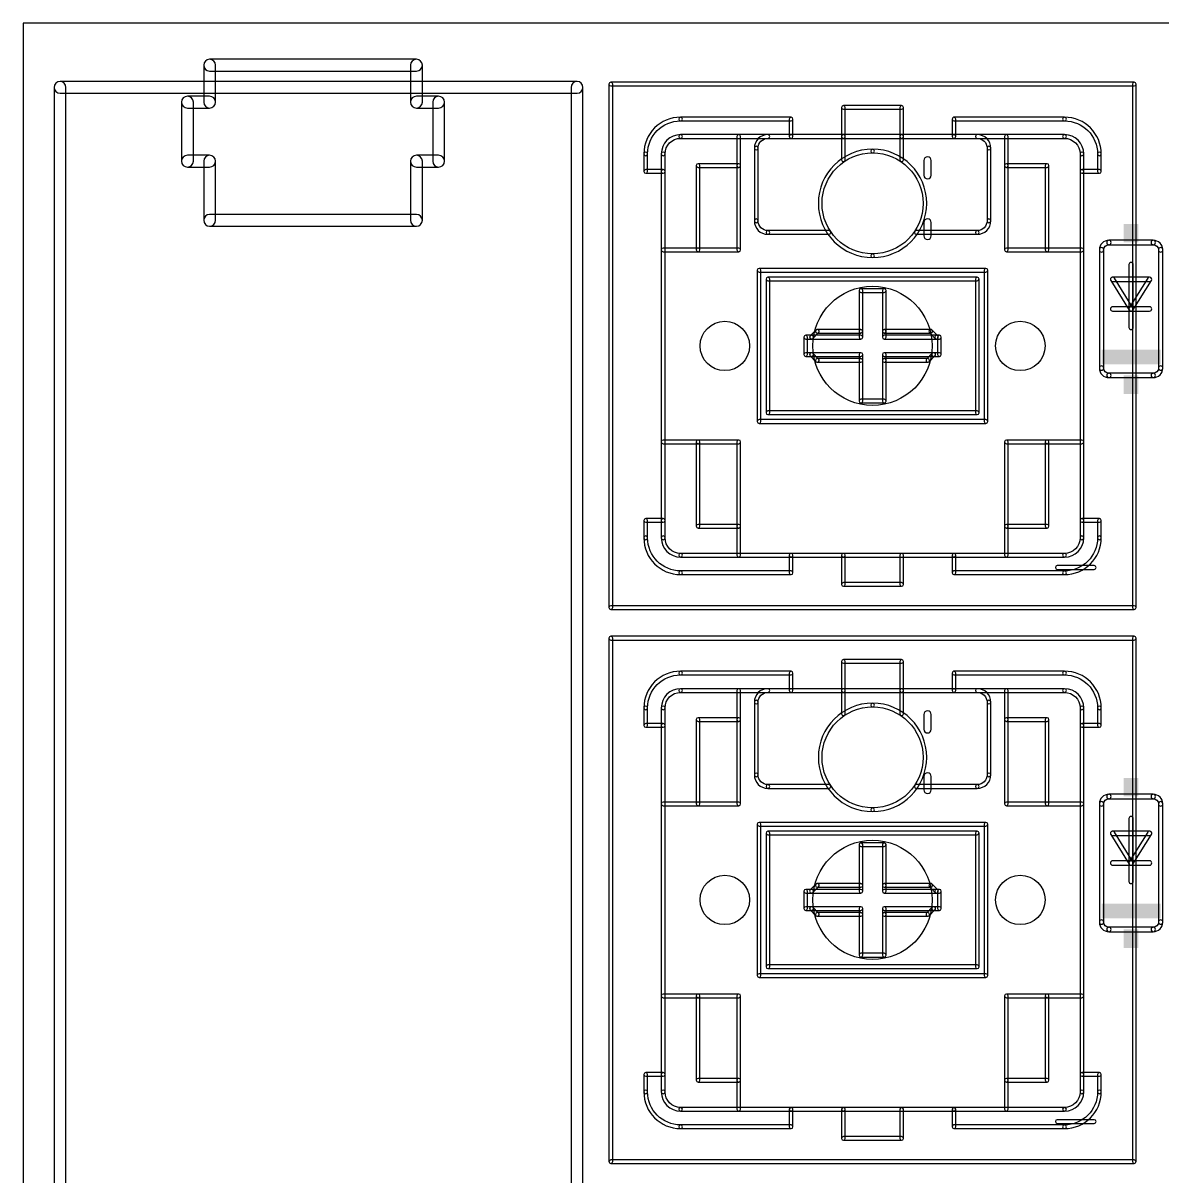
# Model space of a CAD drawing. Extents: x 0 to 60.3, y 1.9 to 82.2.
# Drawn here: x 0 to 39.19, y 42.55 to 82.22 of the extents above; entities that cross this region are included whole.
import ezdxf

# ---------------------------------------------------------------- set-up
doc = ezdxf.new("R2010")
doc.units = 0
doc.layers.add('20', color=7, linetype='CONTINUOUS')
doc.layers.add('21', color=253, linetype='CONTINUOUS')

# ---------------------------------------------------------------- blocks, each defined once
blk = doc.blocks.new('RECT')
blk.add_solid([(-0.5, -0.5), (0.5, -0.5), (-0.5, 0.5), (0.5, 0.5)])

msp = doc.modelspace()

# ---------------------------------------------------------------- linework, layer by layer
at = {"layer": '20'}
for p, q in [((60.305, 82.22), (0, 82.22)), ((0, 82.22), (0, 1.905))]:
    msp.add_line(p, q, dxfattribs=at)
for centre, radius in [((29.21, 71.12), 2.05), ((24.13, 71.12), 0.85), ((34.29, 71.12), 0.85), ((29.21, 52.07), 2.05), ((24.13, 52.07), 0.85), ((34.29, 52.07), 0.85)]:
    msp.add_circle(centre, radius, dxfattribs=at)
at = {"layer": '21'}
for points in [[(13.5255, 80.9752), (6.4135, 80.9752, 1), (6.4135, 80.5688), (13.5255, 80.5688, 1)], [(6.2103, 80.772), (6.2103, 79.502, 1), (6.6167, 79.502), (6.6167, 80.772, 1)], [(13.7287, 79.502), (13.7287, 80.772, 1), (13.3223, 80.772), (13.3223, 79.502, 1)], [(19.05, 80.2132), (1.27, 80.2132, 1), (1.27, 79.8068), (19.05, 79.8068, 1)], [(1.0668, 80.01), (1.0668, 31.75, 1), (1.4732, 31.75), (1.4732, 80.01, 1)], [(19.2532, 31.75), (19.2532, 80.01, 1), (18.8468, 80.01), (18.8468, 31.75, 1)], [(20.21, 80.0565), (38.21, 80.0565, 1), (38.21, 80.1835), (20.21, 80.1835, 1)], [(20.2735, 62.12), (20.2735, 80.12, 1), (20.1465, 80.12), (20.1465, 62.12, 1)], [(38.1465, 80.12), (38.1465, 62.12, 1), (38.2735, 62.12), (38.2735, 80.12, 1)], [(6.4135, 79.7052), (5.6515, 79.7052, 1), (5.6515, 79.2988), (6.4135, 79.2988, 1)], [(5.4483, 79.502), (5.4483, 77.47, 1), (5.8547, 77.47), (5.8547, 79.502, 1)], [(14.2875, 79.7052), (13.5255, 79.7052, 1), (13.5255, 79.2988), (14.2875, 79.2988, 1)], [(14.4907, 77.47), (14.4907, 79.502, 1), (14.0843, 79.502), (14.0843, 77.47, 1)], [(28.21, 79.2565), (30.21, 79.2565, 1), (30.21, 79.3835), (28.21, 79.3835, 1)], [(28.2735, 78.32), (28.2735, 79.32, 1), (28.1465, 79.32), (28.1465, 78.32, 1)], [(30.2735, 78.32), (30.2735, 79.32, 1), (30.1465, 79.32), (30.1465, 78.32, 1)], [(22.61, 78.8565, 1), (22.61, 78.9835, 0.4142), (21.3465, 77.72, 1), (21.4735, 77.72, -0.4142)], [(22.61, 78.8565), (26.41, 78.8565, 1), (26.41, 78.9835), (22.61, 78.9835, 1)], [(26.4735, 78.32), (26.4735, 78.92, 1), (26.3465, 78.92), (26.3465, 78.32, 1)], [(32.01, 78.8565), (35.81, 78.8565, 1), (35.81, 78.9835), (32.01, 78.9835, 1)], [(32.0735, 78.32), (32.0735, 78.92, 1), (31.9465, 78.92), (31.9465, 78.32, 1)], [(36.9465, 77.72, 1), (37.0735, 77.72, 0.4142), (35.81, 78.9835, 1), (35.81, 78.8565, -0.4142)], [(22.61, 78.2565, 1), (22.61, 78.3835, 0.4142), (21.9465, 77.72, 1), (22.0735, 77.72, -0.4142)], [(22.61, 78.2565), (26.41, 78.2565, 1), (26.41, 78.3835), (22.61, 78.3835, 1)], [(24.5465, 78.32), (24.5465, 77.32, 1), (24.6735, 77.32), (24.6735, 78.32, 1)], [(25.61, 78.2565, 1), (25.61, 78.3835, 0.4142), (25.1465, 77.92, 1), (25.2735, 77.92, -0.4142)], [(26.41, 78.2565), (28.21, 78.2565, 1), (28.21, 78.3835), (26.41, 78.3835, 1)], [(28.21, 78.2565), (30.21, 78.2565, 1), (30.21, 78.3835), (28.21, 78.3835, 1)], [(28.2735, 77.52), (28.2735, 78.32, 1), (28.1465, 78.32), (28.1465, 77.52, 1)], [(30.21, 78.2565), (32.01, 78.2565, 1), (32.01, 78.3835), (30.21, 78.3835, 1)], [(30.1465, 78.32), (30.1465, 77.52, 1), (30.2735, 77.52), (30.2735, 78.32, 1)], [(32.01, 78.2565), (35.81, 78.2565, 1), (35.81, 78.3835), (32.01, 78.3835, 1)], [(33.1465, 77.92, 1), (33.2735, 77.92, 0.4142), (32.81, 78.3835, 1), (32.81, 78.2565, -0.4142)], [(33.7465, 78.32), (33.7465, 77.32, 1), (33.8735, 77.32), (33.8735, 78.32, 1)], [(36.3465, 77.72, 1), (36.4735, 77.72, 0.4142), (35.81, 78.3835, 1), (35.81, 78.2565, -0.4142)], [(21.4735, 77.12), (21.4735, 77.72, 1), (21.3465, 77.72), (21.3465, 77.12, 1)], [(22.0735, 77.12), (22.0735, 77.72, 1), (21.9465, 77.72), (21.9465, 77.12, 1)], [(25.2735, 75.42), (25.2735, 77.92, 1), (25.1465, 77.92), (25.1465, 75.42, 1)], [(29.21, 77.7565, 1), (29.21, 77.8835, 1), (29.21, 74.1565, 1), (29.21, 74.2835, -1)], [(29.21, 74.2835, 1), (29.21, 74.1565, 1), (29.21, 77.8835, 1), (29.21, 77.7565, -1)], [(33.2735, 75.42), (33.2735, 77.92, 1), (33.1465, 77.92), (33.1465, 75.42, 1)], [(36.3465, 77.72), (36.3465, 77.12, 1), (36.4735, 77.12), (36.4735, 77.72, 1)], [(36.9465, 77.72), (36.9465, 77.12, 1), (37.0735, 77.12), (37.0735, 77.72, 1)], [(5.6515, 77.2668), (6.4135, 77.2668, 1), (6.4135, 77.6732), (5.6515, 77.6732, 1)], [(6.2103, 77.47), (6.2103, 75.438, 1), (6.6167, 75.438), (6.6167, 77.47, 1)], [(13.7287, 75.438), (13.7287, 77.47, 1), (13.3223, 77.47), (13.3223, 75.438, 1)], [(13.5255, 77.2668), (14.2875, 77.2668, 1), (14.2875, 77.6732), (13.5255, 77.6732, 1)], [(23.1465, 77.32), (23.1465, 74.42, 1), (23.2735, 74.42), (23.2735, 77.32, 1)], [(24.61, 77.3835), (23.21, 77.3835, 1), (23.21, 77.2565), (24.61, 77.2565, 1)], [(24.5465, 77.32), (24.5465, 74.42, 1), (24.6735, 74.42), (24.6735, 77.32, 1)], [(30.9753, 77.4954), (30.9753, 76.9874, 1), (31.2293, 76.9874), (31.2293, 77.4954, 1)], [(33.7465, 77.32), (33.7465, 74.42, 1), (33.8735, 74.42), (33.8735, 77.32, 1)], [(35.21, 77.3835), (33.81, 77.3835, 1), (33.81, 77.2565), (35.21, 77.2565, 1)], [(35.1465, 77.32), (35.1465, 74.42, 1), (35.2735, 74.42), (35.2735, 77.32, 1)], [(22.01, 77.1835), (21.41, 77.1835, 1), (21.41, 77.0565), (22.01, 77.0565, 1)], [(22.0735, 65.12), (22.0735, 77.12, 1), (21.9465, 77.12), (21.9465, 65.12, 1)], [(36.3465, 77.12), (36.3465, 65.12, 1), (36.4735, 65.12), (36.4735, 77.12, 1)], [(36.41, 77.0565), (37.01, 77.0565, 1), (37.01, 77.1835), (36.41, 77.1835, 1)], [(6.4135, 75.2348), (13.5255, 75.2348, 1), (13.5255, 75.6412), (6.4135, 75.6412, 1)], [(25.2735, 75.42, 1), (25.1465, 75.42, 0.4142), (25.61, 74.9565, 1), (25.61, 75.0835, -0.4142)], [(31.2293, 74.9046), (31.2293, 75.3618, 1), (30.9753, 75.3618), (30.9753, 74.9046, 1)], [(32.81, 75.0835, 1), (32.81, 74.9565, 0.4142), (33.2735, 75.42, 1), (33.1465, 75.42, -0.4142)], [(25.61, 74.9565), (27.71, 74.9565, 1), (27.71, 75.0835), (25.61, 75.0835, 1)], [(30.71, 74.9565), (32.81, 74.9565, 1), (32.81, 75.0835), (30.71, 75.0835, 1)], [(37.338, 74.5998, 1), (37.338, 74.7522, 0.4142), (37.0078, 74.422, 1), (37.1602, 74.422, -0.4142)], [(37.338, 74.5998), (38.862, 74.5998, 1), (38.862, 74.7522), (37.338, 74.7522, 1)], [(39.0398, 74.422, 1), (39.1922, 74.422, 0.4142), (38.862, 74.7522, 1), (38.862, 74.5998, -0.4142)], [(23.21, 74.4835), (22.01, 74.4835, 1), (22.01, 74.3565), (23.21, 74.3565, 1)], [(24.61, 74.4835), (23.21, 74.4835, 1), (23.21, 74.3565), (24.61, 74.3565, 1)], [(35.21, 74.4835), (33.81, 74.4835, 1), (33.81, 74.3565), (35.21, 74.3565, 1)], [(36.41, 74.4835), (35.21, 74.4835, 1), (35.21, 74.3565), (36.41, 74.3565, 1)], [(37.1602, 70.358), (37.1602, 74.422, 1), (37.0078, 74.422), (37.0078, 70.358, 1)], [(39.1922, 70.358), (39.1922, 74.422, 1), (39.0398, 74.422), (39.0398, 70.358, 1)], [(38.1762, 72.39), (38.1762, 73.914, 1), (38.0238, 73.914), (38.0238, 72.39, 1)], [(25.3735, 68.52), (25.3735, 73.72, 1), (25.2465, 73.72), (25.2465, 68.52, 1)], [(25.31, 73.6565), (33.11, 73.6565, 1), (33.11, 73.7835), (25.31, 73.7835, 1)], [(25.6735, 68.82), (25.6735, 73.42, 1), (25.5465, 73.42), (25.5465, 68.82, 1)], [(25.61, 73.3565), (32.81, 73.3565, 1), (32.81, 73.4835), (25.61, 73.4835, 1)], [(32.7465, 73.42), (32.7465, 68.82, 1), (32.8735, 68.82), (32.8735, 73.42, 1)], [(33.0465, 73.72), (33.0465, 68.52, 1), (33.1735, 68.52), (33.1735, 73.72, 1)], [(37.465, 73.3298), (38.735, 73.3298, 1), (38.735, 73.4822), (37.465, 73.4822, 1)], [(38.1646, 72.4304), (37.5296, 73.4464, 1), (37.4004, 73.3656), (38.0354, 72.3496, 1)], [(38.6704, 73.4464), (38.0354, 72.4304, 1), (38.1646, 72.3496), (38.7996, 73.3656, 1)], [(28.8735, 71.62), (28.8735, 73.02, 1), (28.7465, 73.02), (28.7465, 71.62, 1)], [(28.81, 72.9565), (29.61, 72.9565, 1), (29.61, 73.0835), (28.81, 73.0835, 1)], [(29.5465, 73.02), (29.5465, 71.62, 1), (29.6735, 71.62), (29.6735, 73.02, 1)], [(37.465, 72.3138), (38.1, 72.3138, 1), (38.1, 72.4662), (37.465, 72.4662, 1)], [(38.1762, 71.755), (38.1762, 72.39, 1), (38.0238, 72.39), (38.0238, 71.755, 1)], [(38.1, 72.3138), (38.735, 72.3138, 1), (38.735, 72.4662), (38.1, 72.4662, 1)], [(26.9735, 70.82), (26.9735, 71.42, 1), (26.8465, 71.42), (26.8465, 70.82, 1)], [(26.91, 71.3565), (27.11, 71.3565, 1), (27.11, 71.4835), (26.91, 71.4835, 1)], [(27.2651, 71.6649), (27.0651, 71.4649, 1), (27.1549, 71.3751), (27.3549, 71.5751, 1)], [(27.11, 71.3565), (28.81, 71.3565, 1), (28.81, 71.4835), (27.11, 71.4835, 1)], [(28.81, 71.6835), (27.31, 71.6835, 1), (27.31, 71.5565), (28.81, 71.5565, 1)], [(28.8735, 71.42), (28.8735, 71.62, 1), (28.7465, 71.62), (28.7465, 71.42, 1)], [(29.5465, 71.62), (29.5465, 71.42, 1), (29.6735, 71.42), (29.6735, 71.62, 1)], [(31.21, 71.6835), (29.61, 71.6835, 1), (29.61, 71.5565), (31.21, 71.5565, 1)], [(29.61, 71.3565), (31.41, 71.3565, 1), (31.41, 71.4835), (29.61, 71.4835, 1)], [(31.4549, 71.4649), (31.2549, 71.6649, 1), (31.1651, 71.5751), (31.3651, 71.3751, 1)], [(31.51, 71.4835), (31.41, 71.4835, 1), (31.41, 71.3565), (31.51, 71.3565, 1)], [(31.4465, 71.42), (31.4465, 70.82, 1), (31.5735, 70.82), (31.5735, 71.42, 1)], [(27.11, 70.8835), (26.91, 70.8835, 1), (26.91, 70.7565), (27.11, 70.7565, 1)], [(28.81, 70.8835), (27.11, 70.8835, 1), (27.11, 70.7565), (28.81, 70.7565, 1)], [(27.0651, 70.7751), (27.2651, 70.5751, 1), (27.3549, 70.6649), (27.1549, 70.8649, 1)], [(28.81, 70.6835), (27.31, 70.6835, 1), (27.31, 70.5565), (28.81, 70.5565, 1)], [(28.8735, 70.62), (28.8735, 70.82, 1), (28.7465, 70.82), (28.7465, 70.62, 1)], [(28.8735, 69.22), (28.8735, 70.62, 1), (28.7465, 70.62), (28.7465, 69.22, 1)], [(31.31, 70.8835), (29.61, 70.8835, 1), (29.61, 70.7565), (31.31, 70.7565, 1)], [(29.5465, 70.82), (29.5465, 70.62, 1), (29.6735, 70.62), (29.6735, 70.82, 1)], [(29.5465, 70.62), (29.5465, 69.22, 1), (29.6735, 69.22), (29.6735, 70.62, 1)], [(31.11, 70.6835), (29.61, 70.6835, 1), (29.61, 70.5565), (31.11, 70.5565, 1)], [(31.2651, 70.8649), (31.0651, 70.6649, 1), (31.1549, 70.5751), (31.3549, 70.7751, 1)], [(31.51, 70.8835), (31.31, 70.8835, 1), (31.31, 70.7565), (31.51, 70.7565, 1)], [(37.1602, 70.358, 1), (37.0078, 70.358, 0.4142), (37.338, 70.0278, 1), (37.338, 70.1802, -0.4142)], [(38.862, 70.1802, 1), (38.862, 70.0278, 0.4142), (39.1922, 70.358, 1), (39.0398, 70.358, -0.4142)], [(37.338, 70.0278), (38.862, 70.0278, 1), (38.862, 70.1802), (37.338, 70.1802, 1)], [(29.61, 69.2835), (28.81, 69.2835, 1), (28.81, 69.1565), (29.61, 69.1565, 1)], [(32.81, 68.8835), (25.61, 68.8835, 1), (25.61, 68.7565), (32.81, 68.7565, 1)], [(33.11, 68.5835), (25.31, 68.5835, 1), (25.31, 68.4565), (33.11, 68.4565, 1)], [(23.21, 67.8835), (22.01, 67.8835, 1), (22.01, 67.7565), (23.21, 67.7565, 1)], [(24.61, 67.8835), (23.21, 67.8835, 1), (23.21, 67.7565), (24.61, 67.7565, 1)], [(23.1465, 67.82), (23.1465, 64.92, 1), (23.2735, 64.92), (23.2735, 67.82, 1)], [(24.5465, 67.82), (24.5465, 64.92, 1), (24.6735, 64.92), (24.6735, 67.82, 1)], [(35.21, 67.8835), (33.81, 67.8835, 1), (33.81, 67.7565), (35.21, 67.7565, 1)], [(33.7465, 67.82), (33.7465, 64.92, 1), (33.8735, 64.92), (33.8735, 67.82, 1)], [(36.41, 67.8835), (35.21, 67.8835, 1), (35.21, 67.7565), (36.41, 67.7565, 1)], [(35.1465, 67.82), (35.1465, 64.92, 1), (35.2735, 64.92), (35.2735, 67.82, 1)], [(21.4735, 64.52), (21.4735, 65.12, 1), (21.3465, 65.12), (21.3465, 64.52, 1)], [(22.01, 65.1835), (21.41, 65.1835, 1), (21.41, 65.0565), (22.01, 65.0565, 1)], [(22.0735, 64.52), (22.0735, 65.12, 1), (21.9465, 65.12), (21.9465, 64.52, 1)], [(36.3465, 65.12), (36.3465, 64.52, 1), (36.4735, 64.52), (36.4735, 65.12, 1)], [(36.41, 65.0565), (37.01, 65.0565, 1), (37.01, 65.1835), (36.41, 65.1835, 1)], [(36.9465, 65.12), (36.9465, 64.52, 1), (37.0735, 64.52), (37.0735, 65.12, 1)], [(24.61, 64.9835), (23.21, 64.9835, 1), (23.21, 64.8565), (24.61, 64.8565, 1)], [(24.5465, 64.92), (24.5465, 63.92, 1), (24.6735, 63.92), (24.6735, 64.92, 1)], [(33.7465, 64.92), (33.7465, 63.92, 1), (33.8735, 63.92), (33.8735, 64.92, 1)], [(35.21, 64.9835), (33.81, 64.9835, 1), (33.81, 64.8565), (35.21, 64.8565, 1)], [(21.4735, 64.52, 1), (21.3465, 64.52, 0.4142), (22.61, 63.2565, 1), (22.61, 63.3835, -0.4142)], [(22.0735, 64.52, 1), (21.9465, 64.52, 0.4142), (22.61, 63.8565, 1), (22.61, 63.9835, -0.4142)], [(35.81, 63.3835, 1), (35.81, 63.2565, 0.4142), (37.0735, 64.52, 1), (36.9465, 64.52, -0.4142)], [(35.81, 63.9835, 1), (35.81, 63.8565, 0.4142), (36.4735, 64.52, 1), (36.3465, 64.52, -0.4142)], [(26.41, 63.9835), (22.61, 63.9835, 1), (22.61, 63.8565), (26.41, 63.8565, 1)], [(28.21, 63.9835), (26.41, 63.9835, 1), (26.41, 63.8565), (28.21, 63.8565, 1)], [(26.4735, 63.32), (26.4735, 63.92, 1), (26.3465, 63.92), (26.3465, 63.32, 1)], [(32.01, 63.9835), (28.21, 63.9835, 1), (28.21, 63.8565), (32.01, 63.8565, 1)], [(28.2735, 62.92), (28.2735, 63.92, 1), (28.1465, 63.92), (28.1465, 62.92, 1)], [(30.2735, 62.92), (30.2735, 63.92, 1), (30.1465, 63.92), (30.1465, 62.92, 1)], [(35.81, 63.9835), (32.01, 63.9835, 1), (32.01, 63.8565), (35.81, 63.8565, 1)], [(32.0735, 63.32), (32.0735, 63.92, 1), (31.9465, 63.92), (31.9465, 63.32, 1)], [(35.56, 63.4365), (36.83, 63.4365, 1), (36.83, 63.5635), (35.56, 63.5635, 1)], [(26.41, 63.3835), (22.61, 63.3835, 1), (22.61, 63.2565), (26.41, 63.2565, 1)], [(35.81, 63.3835), (32.01, 63.3835, 1), (32.01, 63.2565), (35.81, 63.2565, 1)], [(28.21, 62.8565), (30.21, 62.8565, 1), (30.21, 62.9835), (28.21, 62.9835, 1)], [(38.21, 62.1835), (20.21, 62.1835, 1), (20.21, 62.0565), (38.21, 62.0565, 1)], [(20.21, 61.0065), (38.21, 61.0065, 1), (38.21, 61.1335), (20.21, 61.1335, 1)], [(20.2735, 43.07), (20.2735, 61.07, 1), (20.1465, 61.07), (20.1465, 43.07, 1)], [(38.1465, 61.07), (38.1465, 43.07, 1), (38.2735, 43.07), (38.2735, 61.07, 1)], [(28.21, 60.2065), (30.21, 60.2065, 1), (30.21, 60.3335), (28.21, 60.3335, 1)], [(28.2735, 59.27), (28.2735, 60.27, 1), (28.1465, 60.27), (28.1465, 59.27, 1)], [(30.2735, 59.27), (30.2735, 60.27, 1), (30.1465, 60.27), (30.1465, 59.27, 1)], [(22.61, 59.8065, 1), (22.61, 59.9335, 0.4142), (21.3465, 58.67, 1), (21.4735, 58.67, -0.4142)], [(22.61, 59.8065), (26.41, 59.8065, 1), (26.41, 59.9335), (22.61, 59.9335, 1)], [(26.4735, 59.27), (26.4735, 59.87, 1), (26.3465, 59.87), (26.3465, 59.27, 1)], [(32.01, 59.8065), (35.81, 59.8065, 1), (35.81, 59.9335), (32.01, 59.9335, 1)], [(32.0735, 59.27), (32.0735, 59.87, 1), (31.9465, 59.87), (31.9465, 59.27, 1)], [(36.9465, 58.67, 1), (37.0735, 58.67, 0.4142), (35.81, 59.9335, 1), (35.81, 59.8065, -0.4142)], [(22.61, 59.2065, 1), (22.61, 59.3335, 0.4142), (21.9465, 58.67, 1), (22.0735, 58.67, -0.4142)], [(22.61, 59.2065), (26.41, 59.2065, 1), (26.41, 59.3335), (22.61, 59.3335, 1)], [(24.5465, 59.27), (24.5465, 58.27, 1), (24.6735, 58.27), (24.6735, 59.27, 1)], [(25.61, 59.2065, 1), (25.61, 59.3335, 0.4142), (25.1465, 58.87, 1), (25.2735, 58.87, -0.4142)], [(26.41, 59.2065), (28.21, 59.2065, 1), (28.21, 59.3335), (26.41, 59.3335, 1)], [(28.21, 59.2065), (30.21, 59.2065, 1), (30.21, 59.3335), (28.21, 59.3335, 1)], [(28.2735, 58.47), (28.2735, 59.27, 1), (28.1465, 59.27), (28.1465, 58.47, 1)], [(30.21, 59.2065), (32.01, 59.2065, 1), (32.01, 59.3335), (30.21, 59.3335, 1)], [(30.1465, 59.27), (30.1465, 58.47, 1), (30.2735, 58.47), (30.2735, 59.27, 1)], [(32.01, 59.2065), (35.81, 59.2065, 1), (35.81, 59.3335), (32.01, 59.3335, 1)], [(33.1465, 58.87, 1), (33.2735, 58.87, 0.4142), (32.81, 59.3335, 1), (32.81, 59.2065, -0.4142)], [(33.7465, 59.27), (33.7465, 58.27, 1), (33.8735, 58.27), (33.8735, 59.27, 1)], [(36.3465, 58.67, 1), (36.4735, 58.67, 0.4142), (35.81, 59.3335, 1), (35.81, 59.2065, -0.4142)], [(21.4735, 58.07), (21.4735, 58.67, 1), (21.3465, 58.67), (21.3465, 58.07, 1)], [(22.0735, 58.07), (22.0735, 58.67, 1), (21.9465, 58.67), (21.9465, 58.07, 1)], [(25.2735, 56.37), (25.2735, 58.87, 1), (25.1465, 58.87), (25.1465, 56.37, 1)], [(29.21, 58.7065, 1), (29.21, 58.8335, 1), (29.21, 55.1065, 1), (29.21, 55.2335, -1)], [(29.21, 55.2335, 1), (29.21, 55.1065, 1), (29.21, 58.8335, 1), (29.21, 58.7065, -1)], [(33.2735, 56.37), (33.2735, 58.87, 1), (33.1465, 58.87), (33.1465, 56.37, 1)], [(36.3465, 58.67), (36.3465, 58.07, 1), (36.4735, 58.07), (36.4735, 58.67, 1)], [(36.9465, 58.67), (36.9465, 58.07, 1), (37.0735, 58.07), (37.0735, 58.67, 1)], [(23.1465, 58.27), (23.1465, 55.37, 1), (23.2735, 55.37), (23.2735, 58.27, 1)], [(24.61, 58.3335), (23.21, 58.3335, 1), (23.21, 58.2065), (24.61, 58.2065, 1)], [(24.5465, 58.27), (24.5465, 55.37, 1), (24.6735, 55.37), (24.6735, 58.27, 1)], [(30.9753, 58.4454), (30.9753, 57.9374, 1), (31.2293, 57.9374), (31.2293, 58.4454, 1)], [(33.7465, 58.27), (33.7465, 55.37, 1), (33.8735, 55.37), (33.8735, 58.27, 1)], [(35.21, 58.3335), (33.81, 58.3335, 1), (33.81, 58.2065), (35.21, 58.2065, 1)], [(35.1465, 58.27), (35.1465, 55.37, 1), (35.2735, 55.37), (35.2735, 58.27, 1)], [(22.01, 58.1335), (21.41, 58.1335, 1), (21.41, 58.0065), (22.01, 58.0065, 1)], [(22.0735, 46.07), (22.0735, 58.07, 1), (21.9465, 58.07), (21.9465, 46.07, 1)], [(36.3465, 58.07), (36.3465, 46.07, 1), (36.4735, 46.07), (36.4735, 58.07, 1)], [(36.41, 58.0065), (37.01, 58.0065, 1), (37.01, 58.1335), (36.41, 58.1335, 1)], [(25.2735, 56.37, 1), (25.1465, 56.37, 0.4142), (25.61, 55.9065, 1), (25.61, 56.0335, -0.4142)], [(31.2293, 55.8546), (31.2293, 56.3118, 1), (30.9753, 56.3118), (30.9753, 55.8546, 1)], [(32.81, 56.0335, 1), (32.81, 55.9065, 0.4142), (33.2735, 56.37, 1), (33.1465, 56.37, -0.4142)], [(25.61, 55.9065), (27.71, 55.9065, 1), (27.71, 56.0335), (25.61, 56.0335, 1)], [(30.71, 55.9065), (32.81, 55.9065, 1), (32.81, 56.0335), (30.71, 56.0335, 1)], [(37.338, 55.5498, 1), (37.338, 55.7022, 0.4142), (37.0078, 55.372, 1), (37.1602, 55.372, -0.4142)], [(37.338, 55.5498), (38.862, 55.5498, 1), (38.862, 55.7022), (37.338, 55.7022, 1)], [(39.0398, 55.372, 1), (39.1922, 55.372, 0.4142), (38.862, 55.7022, 1), (38.862, 55.5498, -0.4142)], [(23.21, 55.4335), (22.01, 55.4335, 1), (22.01, 55.3065), (23.21, 55.3065, 1)], [(24.61, 55.4335), (23.21, 55.4335, 1), (23.21, 55.3065), (24.61, 55.3065, 1)], [(35.21, 55.4335), (33.81, 55.4335, 1), (33.81, 55.3065), (35.21, 55.3065, 1)], [(36.41, 55.4335), (35.21, 55.4335, 1), (35.21, 55.3065), (36.41, 55.3065, 1)], [(37.1602, 51.308), (37.1602, 55.372, 1), (37.0078, 55.372), (37.0078, 51.308, 1)], [(39.1922, 51.308), (39.1922, 55.372, 1), (39.0398, 55.372), (39.0398, 51.308, 1)], [(38.1762, 53.34), (38.1762, 54.864, 1), (38.0238, 54.864), (38.0238, 53.34, 1)], [(25.3735, 49.47), (25.3735, 54.67, 1), (25.2465, 54.67), (25.2465, 49.47, 1)], [(25.31, 54.6065), (33.11, 54.6065, 1), (33.11, 54.7335), (25.31, 54.7335, 1)], [(25.6735, 49.77), (25.6735, 54.37, 1), (25.5465, 54.37), (25.5465, 49.77, 1)], [(25.61, 54.3065), (32.81, 54.3065, 1), (32.81, 54.4335), (25.61, 54.4335, 1)], [(32.7465, 54.37), (32.7465, 49.77, 1), (32.8735, 49.77), (32.8735, 54.37, 1)], [(33.0465, 54.67), (33.0465, 49.47, 1), (33.1735, 49.47), (33.1735, 54.67, 1)], [(37.465, 54.2798), (38.735, 54.2798, 1), (38.735, 54.4322), (37.465, 54.4322, 1)], [(38.1646, 53.3804), (37.5296, 54.3964, 1), (37.4004, 54.3156), (38.0354, 53.2996, 1)], [(38.6704, 54.3964), (38.0354, 53.3804, 1), (38.1646, 53.2996), (38.7996, 54.3156, 1)], [(28.8735, 52.57), (28.8735, 53.97, 1), (28.7465, 53.97), (28.7465, 52.57, 1)], [(28.81, 53.9065), (29.61, 53.9065, 1), (29.61, 54.0335), (28.81, 54.0335, 1)], [(29.5465, 53.97), (29.5465, 52.57, 1), (29.6735, 52.57), (29.6735, 53.97, 1)], [(37.465, 53.2638), (38.1, 53.2638, 1), (38.1, 53.4162), (37.465, 53.4162, 1)], [(38.1762, 52.705), (38.1762, 53.34, 1), (38.0238, 53.34), (38.0238, 52.705, 1)], [(38.1, 53.2638), (38.735, 53.2638, 1), (38.735, 53.4162), (38.1, 53.4162, 1)], [(26.9735, 51.77), (26.9735, 52.37, 1), (26.8465, 52.37), (26.8465, 51.77, 1)], [(26.91, 52.3065), (27.11, 52.3065, 1), (27.11, 52.4335), (26.91, 52.4335, 1)], [(27.2651, 52.6149), (27.0651, 52.4149, 1), (27.1549, 52.3251), (27.3549, 52.5251, 1)], [(27.11, 52.3065), (28.81, 52.3065, 1), (28.81, 52.4335), (27.11, 52.4335, 1)], [(28.81, 52.6335), (27.31, 52.6335, 1), (27.31, 52.5065), (28.81, 52.5065, 1)], [(28.8735, 52.37), (28.8735, 52.57, 1), (28.7465, 52.57), (28.7465, 52.37, 1)], [(29.5465, 52.57), (29.5465, 52.37, 1), (29.6735, 52.37), (29.6735, 52.57, 1)], [(31.21, 52.6335), (29.61, 52.6335, 1), (29.61, 52.5065), (31.21, 52.5065, 1)], [(29.61, 52.3065), (31.41, 52.3065, 1), (31.41, 52.4335), (29.61, 52.4335, 1)], [(31.4549, 52.4149), (31.2549, 52.6149, 1), (31.1651, 52.5251), (31.3651, 52.3251, 1)], [(31.51, 52.4335), (31.41, 52.4335, 1), (31.41, 52.3065), (31.51, 52.3065, 1)], [(31.4465, 52.37), (31.4465, 51.77, 1), (31.5735, 51.77), (31.5735, 52.37, 1)], [(27.11, 51.8335), (26.91, 51.8335, 1), (26.91, 51.7065), (27.11, 51.7065, 1)], [(28.81, 51.8335), (27.11, 51.8335, 1), (27.11, 51.7065), (28.81, 51.7065, 1)], [(27.0651, 51.7251), (27.2651, 51.5251, 1), (27.3549, 51.6149), (27.1549, 51.8149, 1)], [(28.81, 51.6335), (27.31, 51.6335, 1), (27.31, 51.5065), (28.81, 51.5065, 1)], [(28.8735, 51.57), (28.8735, 51.77, 1), (28.7465, 51.77), (28.7465, 51.57, 1)], [(28.8735, 50.17), (28.8735, 51.57, 1), (28.7465, 51.57), (28.7465, 50.17, 1)], [(31.31, 51.8335), (29.61, 51.8335, 1), (29.61, 51.7065), (31.31, 51.7065, 1)], [(29.5465, 51.77), (29.5465, 51.57, 1), (29.6735, 51.57), (29.6735, 51.77, 1)], [(29.5465, 51.57), (29.5465, 50.17, 1), (29.6735, 50.17), (29.6735, 51.57, 1)], [(31.11, 51.6335), (29.61, 51.6335, 1), (29.61, 51.5065), (31.11, 51.5065, 1)], [(31.2651, 51.8149), (31.0651, 51.6149, 1), (31.1549, 51.5251), (31.3549, 51.7251, 1)], [(31.51, 51.8335), (31.31, 51.8335, 1), (31.31, 51.7065), (31.51, 51.7065, 1)], [(37.1602, 51.308, 1), (37.0078, 51.308, 0.4142), (37.338, 50.9778, 1), (37.338, 51.1302, -0.4142)], [(38.862, 51.1302, 1), (38.862, 50.9778, 0.4142), (39.1922, 51.308, 1), (39.0398, 51.308, -0.4142)], [(37.338, 50.9778), (38.862, 50.9778, 1), (38.862, 51.1302), (37.338, 51.1302, 1)], [(29.61, 50.2335), (28.81, 50.2335, 1), (28.81, 50.1065), (29.61, 50.1065, 1)], [(32.81, 49.8335), (25.61, 49.8335, 1), (25.61, 49.7065), (32.81, 49.7065, 1)], [(33.11, 49.5335), (25.31, 49.5335, 1), (25.31, 49.4065), (33.11, 49.4065, 1)], [(23.21, 48.8335), (22.01, 48.8335, 1), (22.01, 48.7065), (23.21, 48.7065, 1)], [(24.61, 48.8335), (23.21, 48.8335, 1), (23.21, 48.7065), (24.61, 48.7065, 1)], [(23.1465, 48.77), (23.1465, 45.87, 1), (23.2735, 45.87), (23.2735, 48.77, 1)], [(24.5465, 48.77), (24.5465, 45.87, 1), (24.6735, 45.87), (24.6735, 48.77, 1)], [(35.21, 48.8335), (33.81, 48.8335, 1), (33.81, 48.7065), (35.21, 48.7065, 1)], [(33.7465, 48.77), (33.7465, 45.87, 1), (33.8735, 45.87), (33.8735, 48.77, 1)], [(36.41, 48.8335), (35.21, 48.8335, 1), (35.21, 48.7065), (36.41, 48.7065, 1)], [(35.1465, 48.77), (35.1465, 45.87, 1), (35.2735, 45.87), (35.2735, 48.77, 1)], [(21.4735, 45.47), (21.4735, 46.07, 1), (21.3465, 46.07), (21.3465, 45.47, 1)], [(22.01, 46.1335), (21.41, 46.1335, 1), (21.41, 46.0065), (22.01, 46.0065, 1)], [(22.0735, 45.47), (22.0735, 46.07, 1), (21.9465, 46.07), (21.9465, 45.47, 1)], [(36.3465, 46.07), (36.3465, 45.47, 1), (36.4735, 45.47), (36.4735, 46.07, 1)], [(36.41, 46.0065), (37.01, 46.0065, 1), (37.01, 46.1335), (36.41, 46.1335, 1)], [(36.9465, 46.07), (36.9465, 45.47, 1), (37.0735, 45.47), (37.0735, 46.07, 1)], [(24.61, 45.9335), (23.21, 45.9335, 1), (23.21, 45.8065), (24.61, 45.8065, 1)], [(24.5465, 45.87), (24.5465, 44.87, 1), (24.6735, 44.87), (24.6735, 45.87, 1)], [(33.7465, 45.87), (33.7465, 44.87, 1), (33.8735, 44.87), (33.8735, 45.87, 1)], [(35.21, 45.9335), (33.81, 45.9335, 1), (33.81, 45.8065), (35.21, 45.8065, 1)], [(21.4735, 45.47, 1), (21.3465, 45.47, 0.4142), (22.61, 44.2065, 1), (22.61, 44.3335, -0.4142)], [(22.0735, 45.47, 1), (21.9465, 45.47, 0.4142), (22.61, 44.8065, 1), (22.61, 44.9335, -0.4142)], [(35.81, 44.3335, 1), (35.81, 44.2065, 0.4142), (37.0735, 45.47, 1), (36.9465, 45.47, -0.4142)], [(35.81, 44.9335, 1), (35.81, 44.8065, 0.4142), (36.4735, 45.47, 1), (36.3465, 45.47, -0.4142)], [(26.41, 44.9335), (22.61, 44.9335, 1), (22.61, 44.8065), (26.41, 44.8065, 1)], [(28.21, 44.9335), (26.41, 44.9335, 1), (26.41, 44.8065), (28.21, 44.8065, 1)], [(26.4735, 44.27), (26.4735, 44.87, 1), (26.3465, 44.87), (26.3465, 44.27, 1)], [(32.01, 44.9335), (28.21, 44.9335, 1), (28.21, 44.8065), (32.01, 44.8065, 1)], [(28.2735, 43.87), (28.2735, 44.87, 1), (28.1465, 44.87), (28.1465, 43.87, 1)], [(30.2735, 43.87), (30.2735, 44.87, 1), (30.1465, 44.87), (30.1465, 43.87, 1)], [(35.81, 44.9335), (32.01, 44.9335, 1), (32.01, 44.8065), (35.81, 44.8065, 1)], [(32.0735, 44.27), (32.0735, 44.87, 1), (31.9465, 44.87), (31.9465, 44.27, 1)], [(35.56, 44.3865), (36.83, 44.3865, 1), (36.83, 44.5135), (35.56, 44.5135, 1)], [(26.41, 44.3335), (22.61, 44.3335, 1), (22.61, 44.2065), (26.41, 44.2065, 1)], [(35.81, 44.3335), (32.01, 44.3335, 1), (32.01, 44.2065), (35.81, 44.2065, 1)], [(28.21, 43.8065), (30.21, 43.8065, 1), (30.21, 43.9335), (28.21, 43.9335, 1)], [(38.21, 43.1335), (20.21, 43.1335, 1), (20.21, 43.0065), (38.21, 43.0065, 1)]]:
    msp.add_lwpolyline(points, format="xyb", close=True, dxfattribs=at)

# ---------------------------------------------------------------- block references
at = {"layer": '21', "rotation": 90}
for p, xscale, yscale in [((38.1, 74.9935), 0.635, 0.508), ((38.1, 70.739), 0.508, 2.032), ((38.1, 69.7865), 0.635, 0.508), ((38.1, 55.9435), 0.635, 0.508), ((38.1, 51.689), 0.508, 2.032), ((38.1, 50.7365), 0.635, 0.508)]:
    msp.add_blockref('RECT', p, dxfattribs=dict(at, xscale=xscale, yscale=yscale))

doc.saveas('drawing.dxf')
